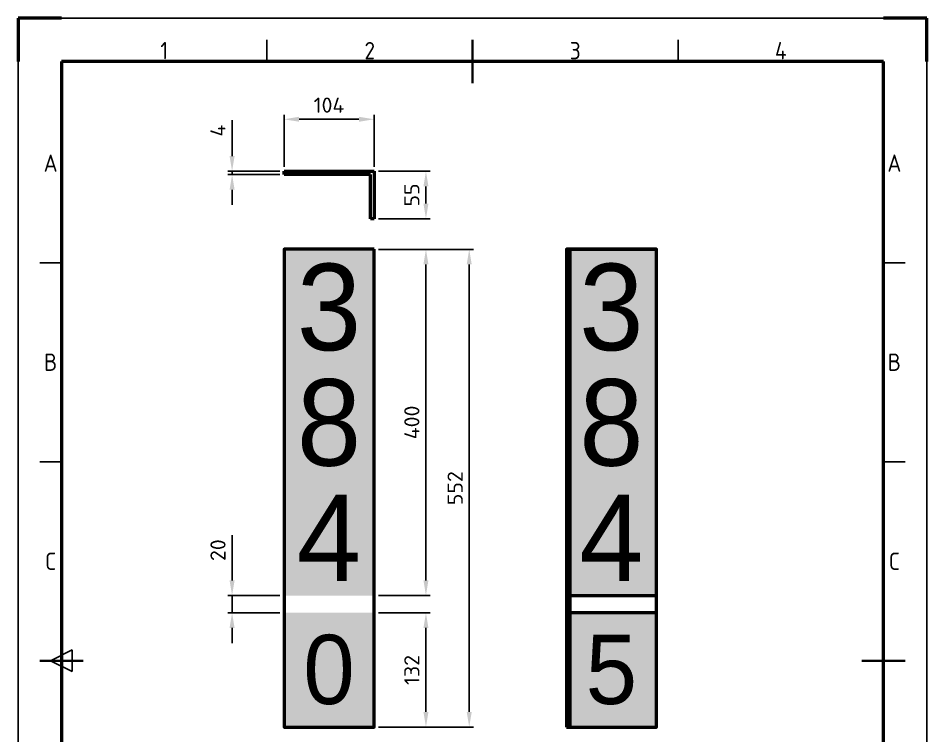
# Model space of a CAD drawing. Header units: millimetres. Extents: x 0 to 1050, y 0 to 1485.
# Drawn here: x 0 to 1050, y 656 to 1485 of the extents above; entities that cross this region are included whole.
import ezdxf
from ezdxf.enums import TextEntityAlignment as Align

# ---------------------------------------------------------------- set-up
doc = ezdxf.new("R2010")
doc.units = ezdxf.units.MM
doc.header["$LTSCALE"] = 5
for name, color, linetype, lineweight in [('AM_0', 7, 'Continuous', 50), ('AM_5', 4, 'Continuous', 25), ('AM_BOR', 7, 'Continuous', 50)]:
    doc.layers.add(name, color=color, linetype=linetype, lineweight=lineweight)
doc.styles.add('ACISOTS', font='isocp.shx', dxfattribs={"height": 1})
doc.styles.add('ISO', font='ISO')
doc.styles.get("Standard").update_dxf_attribs({"font": 'iso3098.shx', "width": 1.1})
doc.dimstyles.new('AM_ISO$0', dxfattribs={"dimtxt": 3.5, "dimasz": 3.5, "dimexe": 1, "dimexo": 1, "dimgap": 1.5, "dimtad": 1, "dimdsep": 46, "dimtxsty": 'Standard', "dimcen": 0, "dimclrd": 256, "dimclre": 256, "dimclrt": 140, "dimadec": 0, "dimazin": 2, "dimtp": 0.1, "dimtm": 0.1, "dimtfac": 0.71, "dimtdec": 3, "dimtmove": 0, "dimatfit": 3, "dimfxl": 1, "dimlwd": -1, "dimlwe": -1, "dimarcsym": 1})

# ---------------------------------------------------------------- blocks, each defined once
blk = doc.blocks.new('ISO_A4')
for p, q in [((200, 287), (10, 287)), ((10, 287), (10, 10)), ((200, 10), (200, 287))]:
    blk.add_line(p, q)
at = {"layer": 'AM_BOR'}
for p, q in [((10, 297), (0, 297)), ((0, 297), (0, 287)), ((210, 297), (200, 297)), ((210, 287), (210, 297))]:
    blk.add_line(p, q, dxfattribs=at)
at = {"layer": 'AM_BOR', "color": 1, "lineweight": 25}
for p, q in [((0, 297), (210, 297)), ((0, 0), (0, 297)), ((210, 297), (210, 0)), ((57.5, 287), (57.5, 292)), ((152.5, 287), (152.5, 292)), ((10, 240.5), (5, 240.5)), ((205, 240.5), (200, 240.5)), ((10, 194.5), (5, 194.5)), ((205, 194.5), (200, 194.5)), ((7.5, 148.5), (12.5, 151)), ((12.5, 151), (12.5, 146)), ((12.5, 146), (7.5, 148.5))]:
    blk.add_line(p, q, dxfattribs=at)
at = {"layer": 'AM_BOR', "color": 140, "lineweight": 35}
for p, q in [((105, 282), (105, 292)), ((5, 148.5), (15, 148.5)), ((195, 148.5), (205, 148.5))]:
    blk.add_line(p, q, dxfattribs=at)
at = {"layer": 'AM_BOR', "color": 1, "lineweight": 25, "style": 'ACISOTS'}
for s, p in [('1', (33.75, 289.5)), ('2', (81.25, 289.5)), ('3', (128.75, 289.5)), ('4', (176.25, 289.5)), ('A', (7.5, 263.5)), ('A', (202.5, 263.5)), ('B', (7.5, 217.5)), ('B', (202.5, 217.5)), ('C', (7.5, 171.5)), ('C', (202.5, 171.5))]:
    blk.add_text(s, height=4, dxfattribs=at).set_placement(p, align=Align.MIDDLE)
blk = doc.blocks.new('*D9')
at = {"layer": 'AM_5', "linetype": 'ByBlock', "transparency": 16777216}
for p, q in [((307.2, 1313.2), (307.2, 1373.2)), ((324.7, 1368.2), (393.7, 1368.2)), ((411.2, 1313.2), (411.2, 1373.2))]:
    blk.add_line(p, q, dxfattribs=at)
at = {"layer": 'AM_5', "transparency": 16777216}
for points in [[(324.7, 1371.1), (324.7, 1365.3), (307.2, 1368.2)], [(393.7, 1371.1), (393.7, 1365.3), (411.2, 1368.2)]]:
    blk.add_solid(points, dxfattribs=at)
at = {"layer": 'Defpoints', "color": 0, "transparency": 16777216}
for p in [(411.2, 1368.2), (307.2, 1308.2), (411.2, 1308.2)]:
    blk.add_point(p, dxfattribs=at)
at = {"layer": 'AM_5', "color": 2, "transparency": 16777216, "insert": (359.2, 1384.5), "char_height": 17.5, "attachment_point": 5}
blk.add_mtext('104', dxfattribs=at)
blk = doc.blocks.new('*D10')
at = {"layer": 'AM_5', "linetype": 'ByBlock', "transparency": 16777216}
for p, q in [((247.2, 1325.7), (247.2, 1367)), ((302.2, 1308.2), (242.2, 1308.2)), ((302.2, 1304.2), (242.2, 1304.2)), ((247.2, 1304.2), (247.2, 1308.2)), ((247.2, 1286.7), (247.2, 1269.2))]:
    blk.add_line(p, q, dxfattribs=at)
at = {"layer": 'AM_5', "transparency": 16777216}
for points in [[(244.3, 1325.7), (250.1, 1325.7), (247.2, 1308.2)], [(244.3, 1286.7), (250.1, 1286.7), (247.2, 1304.2)]]:
    blk.add_solid(points, dxfattribs=at)
at = {"layer": 'Defpoints', "color": 0, "transparency": 16777216}
for p in [(247.2, 1308.2), (307.2, 1308.2), (307.2, 1304.2)]:
    blk.add_point(p, dxfattribs=at)
at = {"layer": 'AM_5', "color": 2, "transparency": 16777216, "insert": (230.9, 1355.1), "char_height": 17.5, "attachment_point": 5, "rotation": 90}
blk.add_mtext('4', dxfattribs=at)
blk = doc.blocks.new('*D11')
at = {"layer": 'AM_5', "linetype": 'ByBlock', "transparency": 16777216}
for p, q in [((416.2, 1308.2), (476.2, 1308.2)), ((471.2, 1270.7), (471.2, 1290.7)), ((416.2, 1253.2), (476.2, 1253.2))]:
    blk.add_line(p, q, dxfattribs=at)
at = {"layer": 'AM_5', "transparency": 16777216}
for points in [[(468.3, 1290.7), (474.1, 1290.7), (471.2, 1308.2)], [(468.3, 1270.7), (474.1, 1270.7), (471.2, 1253.2)]]:
    blk.add_solid(points, dxfattribs=at)
at = {"layer": 'Defpoints', "color": 0, "transparency": 16777216}
for p in [(411.2, 1308.2), (471.2, 1308.2), (411.2, 1253.2)]:
    blk.add_point(p, dxfattribs=at)
at = {"layer": 'AM_5', "color": 2, "transparency": 16777216, "insert": (454.9, 1280.7), "char_height": 17.5, "attachment_point": 5, "rotation": 90}
blk.add_mtext('55', dxfattribs=at)
blk = doc.blocks.new('*D12')
at = {"layer": 'AM_5', "linetype": 'ByBlock', "transparency": 16777216}
for p, q in [((416.2, 1217.9), (476.2, 1217.9)), ((471.2, 835.4), (471.2, 1200.4)), ((416.2, 817.9), (476.2, 817.9))]:
    blk.add_line(p, q, dxfattribs=at)
at = {"layer": 'AM_5', "transparency": 16777216}
for points in [[(468.3, 1200.4), (474.1, 1200.4), (471.2, 1217.9)], [(468.3, 835.4), (474.1, 835.4), (471.2, 817.9)]]:
    blk.add_solid(points, dxfattribs=at)
at = {"layer": 'Defpoints', "color": 0, "transparency": 16777216}
for p in [(411.2, 1217.9), (471.2, 1217.9), (411.2, 817.9)]:
    blk.add_point(p, dxfattribs=at)
at = {"layer": 'AM_5', "color": 2, "transparency": 16777216, "insert": (454.9, 1017.9), "char_height": 17.5, "attachment_point": 5, "rotation": 90}
blk.add_mtext('400', dxfattribs=at)
blk = doc.blocks.new('*D13')
at = {"layer": 'AM_5', "linetype": 'ByBlock', "transparency": 16777216}
for p, q in [((416.2, 797.9), (476.2, 797.9)), ((471.2, 683.4), (471.2, 780.4)), ((416.2, 665.9), (476.2, 665.9))]:
    blk.add_line(p, q, dxfattribs=at)
at = {"layer": 'AM_5', "transparency": 16777216}
for points in [[(468.3, 780.4), (474.1, 780.4), (471.2, 797.9)], [(468.3, 683.4), (474.1, 683.4), (471.2, 665.9)]]:
    blk.add_solid(points, dxfattribs=at)
at = {"layer": 'Defpoints', "color": 0, "transparency": 16777216}
for p in [(411.2, 797.9), (471.2, 797.9), (411.2, 665.9)]:
    blk.add_point(p, dxfattribs=at)
at = {"layer": 'AM_5', "color": 2, "transparency": 16777216, "insert": (454.9, 731.9), "char_height": 17.5, "attachment_point": 5, "rotation": 90}
blk.add_mtext('132', dxfattribs=at)
blk = doc.blocks.new('*D14')
at = {"layer": 'AM_5', "linetype": 'ByBlock', "transparency": 16777216}
for p, q in [((247.2, 835.4), (247.2, 887.6)), ((302.2, 817.9), (242.2, 817.9)), ((247.2, 797.9), (247.2, 817.9)), ((302.2, 797.9), (242.2, 797.9)), ((247.2, 780.4), (247.2, 762.9))]:
    blk.add_line(p, q, dxfattribs=at)
at = {"layer": 'AM_5', "transparency": 16777216}
for points in [[(244.3, 835.4), (250.1, 835.4), (247.2, 817.9)], [(244.3, 780.4), (250.1, 780.4), (247.2, 797.9)]]:
    blk.add_solid(points, dxfattribs=at)
at = {"layer": 'Defpoints', "color": 0, "transparency": 16777216}
for p in [(247.2, 817.9), (307.2, 817.9), (307.2, 797.9)]:
    blk.add_point(p, dxfattribs=at)
at = {"layer": 'AM_5', "color": 2, "transparency": 16777216, "insert": (230.9, 870.3), "char_height": 17.5, "attachment_point": 5, "rotation": 90}
blk.add_mtext('20', dxfattribs=at)
blk = doc.blocks.new('*D19')
at = {"layer": 'AM_5', "linetype": 'ByBlock', "transparency": 16777216}
for p, q in [((416.2, 1217.9), (526.2, 1217.9)), ((521.2, 683.4), (521.2, 1200.4)), ((416.2, 665.9), (526.2, 665.9))]:
    blk.add_line(p, q, dxfattribs=at)
at = {"layer": 'AM_5', "transparency": 16777216}
for points in [[(518.3, 1200.4), (524.1, 1200.4), (521.2, 1217.9)], [(518.3, 683.4), (524.1, 683.4), (521.2, 665.9)]]:
    blk.add_solid(points, dxfattribs=at)
at = {"layer": 'Defpoints', "color": 0, "transparency": 16777216}
for p in [(411.2, 1217.9), (521.2, 1217.9), (411.2, 665.9)]:
    blk.add_point(p, dxfattribs=at)
at = {"layer": 'AM_5', "color": 2, "transparency": 16777216, "insert": (504.9, 941.9), "char_height": 17.5, "attachment_point": 5, "rotation": 90}
blk.add_mtext('552', dxfattribs=at)

msp = doc.modelspace()

# ---------------------------------------------------------------- hatches: boundary and pattern name
at = {"layer": 'AM_0'}
h = msp.add_hatch(color=50, dxfattribs=at)
h.paths.add_polyline_path([(307.198, 817.927), (411.198, 817.927), (411.198, 1217.927), (307.198, 1217.927)], flags=16)
h.paths.add_polyline_path([(298.872, 1226.261), (419.524, 1226.261), (419.524, 809.594), (298.872, 809.594)], flags=9)
h = msp.add_hatch(color=50, dxfattribs=at)
h.paths.add_polyline_path([(307.198, 817.927), (411.198, 817.927), (411.198, 1217.927), (307.198, 1217.927)], flags=16)
h.paths.add_polyline_path([(298.872, 1226.261), (419.524, 1226.261), (419.524, 809.594), (298.872, 809.594)], flags=9)
for points in [[(307.198, 817.927), (411.198, 817.927), (411.198, 1217.927), (307.198, 1217.927)], [(633.469, 817.927), (737.469, 817.927), (737.469, 1217.927), (633.469, 1217.927)], [(411.198, 797.927), (307.198, 797.927), (307.198, 665.927), (411.198, 665.927)], [(737.469, 797.927), (633.469, 797.927), (633.469, 665.927), (737.469, 665.927)]]:
    msp.add_hatch(color=50, dxfattribs=at).paths.add_polyline_path(points)

# ---------------------------------------------------------------- linework, layer by layer
for p, q in [((307.198, 1308.217), (411.198, 1308.217)), ((307.198, 1304.217), (307.198, 1308.217)), ((407.198, 1304.217), (307.198, 1304.217)), ((407.198, 1253.217), (407.198, 1304.217)), ((411.198, 1308.217), (411.198, 1253.217)), ((411.198, 1253.217), (407.198, 1253.217)), ((633.469, 1217.927), (633.469, 665.927)), ((633.469, 1217.927), (737.469, 1217.927)), ((637.469, 1217.927), (637.469, 797.927)), ((737.469, 665.927), (737.469, 1217.927)), ((637.469, 797.927), (637.469, 665.927)), ((633.469, 665.927), (737.469, 665.927))]:
    msp.add_line(p, q, dxfattribs=at)
for points in [[(411.198, 1217.927), (307.198, 1217.927), (307.198, 665.927), (411.198, 665.927)], [(633.469, 817.927), (737.469, 817.927), (737.469, 1217.927), (633.469, 1217.927)], [(633.469, 665.927), (737.469, 665.927), (737.469, 797.927), (633.469, 797.927)]]:
    msp.add_lwpolyline(points, close=True, dxfattribs=at)

# ---------------------------------------------------------------- block references
at = {"layer": 'AM_0', "lineweight": 0, "xscale": 5, "yscale": 5, "zscale": 5}
msp.add_blockref('ISO_A4', (0, 0), dxfattribs=at)

# ---------------------------------------------------------------- texts
at = {"layer": 'AM_0', "attachment_point": 5, "line_spacing_factor": 0.8, "style": 'ISO'}
for s, insert, char_height in [('{\\fNSB Myriad|b0|i0|c0|p2;3\\P8\\P4}', (359.198, 1017.927), 100), ('{\\fNSB Myriad|b0|i0|c0|p2;3\\P8\\P4}', (685.469, 1017.927), 100), ('{\\fNSB Myriad|b0|i0|c0|p2;0}', (359.198, 731.927), 80), ('{\\fNSB Myriad|b0|i0|c0|p2;5}', (685.469, 731.927), 80)]:
    msp.add_mtext_dynamic_manual_height_columns(s, width=104, gutter_width=12.5, heights=[688.092], dxfattribs=dict(at, insert=insert, char_height=char_height))

# ---------------------------------------------------------------- dimensions: what is measured, and where the dimension line sits
at = {"layer": 'AM_5'}
dim = msp.add_linear_dim(base=(411.198, 1368.217), p1=(307.198, 1308.217), p2=(411.198, 1308.217), dimstyle='AM_ISO$0', override={"dimscale": 5, "dimclrt": 2}, dxfattribs=at)
dim.commit()
dim.dimension.update_dxf_attribs({"geometry": '*D9', "text_midpoint": (359.198, 1384.467)})
for base, p1, p2, picture, middle in [((247.198, 1308.217), (307.198, 1304.217), (307.198, 1308.217), '*D10', (230.948, 1355.092)), ((471.198, 1308.217), (411.198, 1253.217), (411.198, 1308.217), '*D11', (454.948, 1280.717)), ((471.198, 1217.927), (411.198, 817.927), (411.198, 1217.927), '*D12', (454.948, 1017.927)), ((521.198, 1217.927), (411.198, 665.927), (411.198, 1217.927), '*D19', (504.948, 941.927)), ((247.198, 817.927), (307.198, 797.927), (307.198, 817.927), '*D14', (230.946, 870.281)), ((471.198, 797.927), (411.198, 665.927), (411.198, 797.927), '*D13', (454.946, 731.927))]:
    dim = msp.add_linear_dim(base=base, p1=p1, p2=p2, angle=90, dimstyle='AM_ISO$0', override={"dimscale": 5, "dimclrt": 2}, dxfattribs=at)
    dim.commit()
    dim.dimension.update_dxf_attribs({"geometry": picture, "text_midpoint": middle})

doc.saveas('drawing.dxf')
